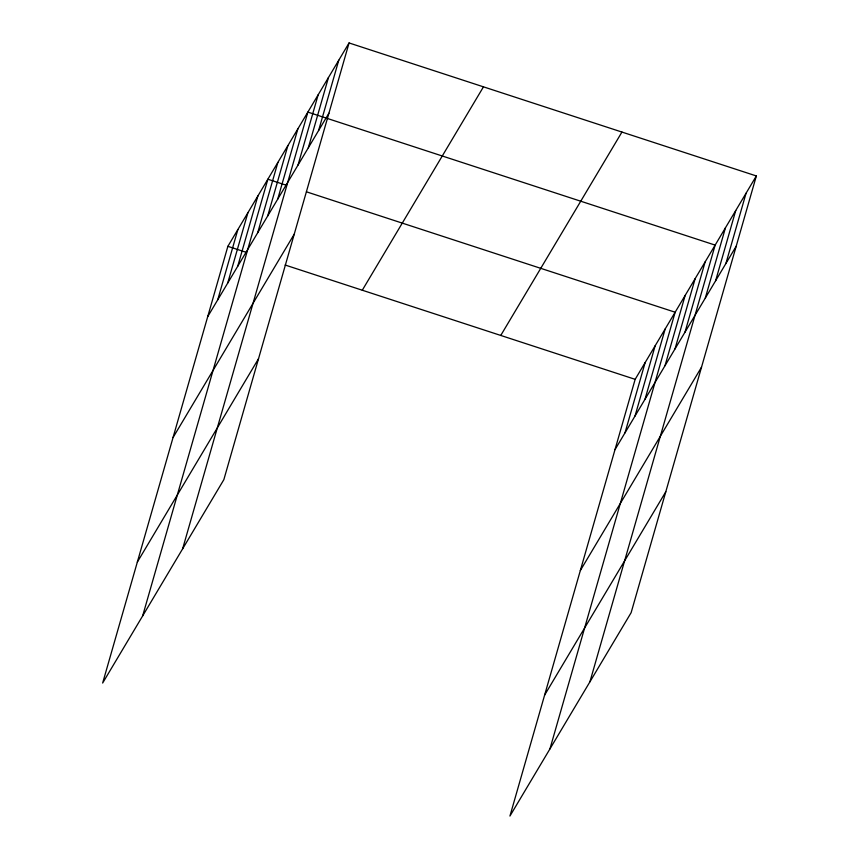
<?xml version="1.0" encoding="UTF-8"?>
<svg xmlns="http://www.w3.org/2000/svg" width="859" height="859" viewBox="0 0 859 859"><rect width="100%" height="100%" fill="white"/><g stroke="black" fill="none" stroke-linecap="round" stroke-linejoin="round"><path stroke-width="1.29" d="M349.065 42.95L227.871 246.329L102.65 683.045L223.845 479.666L349.065 42.95L756.349 175.955L631.129 612.671L509.935 816.05L635.155 379.334L756.349 175.955M217.724 299.834L237.868 229.557M227.721 283.051L247.875 212.774M237.718 266.269L257.872 195.992M142.648 615.924L267.868 179.22L286.53 185.308M257.711 232.714L277.865 162.437M267.718 215.931L287.862 145.654M277.715 199.159L297.858 128.882M182.634 548.815L307.866 112.1L715.15 245.105L589.918 681.821M298.009 165.089L318.163 94.812M308.317 147.802L328.46 77.525M318.614 130.514L338.768 60.237M625.008 432.839L645.152 362.562M635.005 416.057L655.159 345.78M645.002 399.274L665.156 328.997M549.932 748.93L675.153 312.225L306.448 191.815M664.995 365.719L685.149 295.442M675.002 348.937L695.146 278.66M684.999 332.165L705.142 261.888M705.293 298.094L725.447 227.818M715.601 280.807L735.744 210.53M725.898 263.52L746.052 193.243M207.728 316.606L328.911 113.227M173.046 437.532L294.24 234.153M137.322 562.119L258.516 358.74M362.283 290.224L483.467 86.845M500.754 335.45L621.948 132.061M615.012 449.611L736.195 246.232M580.33 570.537L701.524 367.158M544.606 695.124L665.8 491.745M227.871 246.329L246.544 252.428M285.124 265.023L635.155 379.334"/></g></svg>
